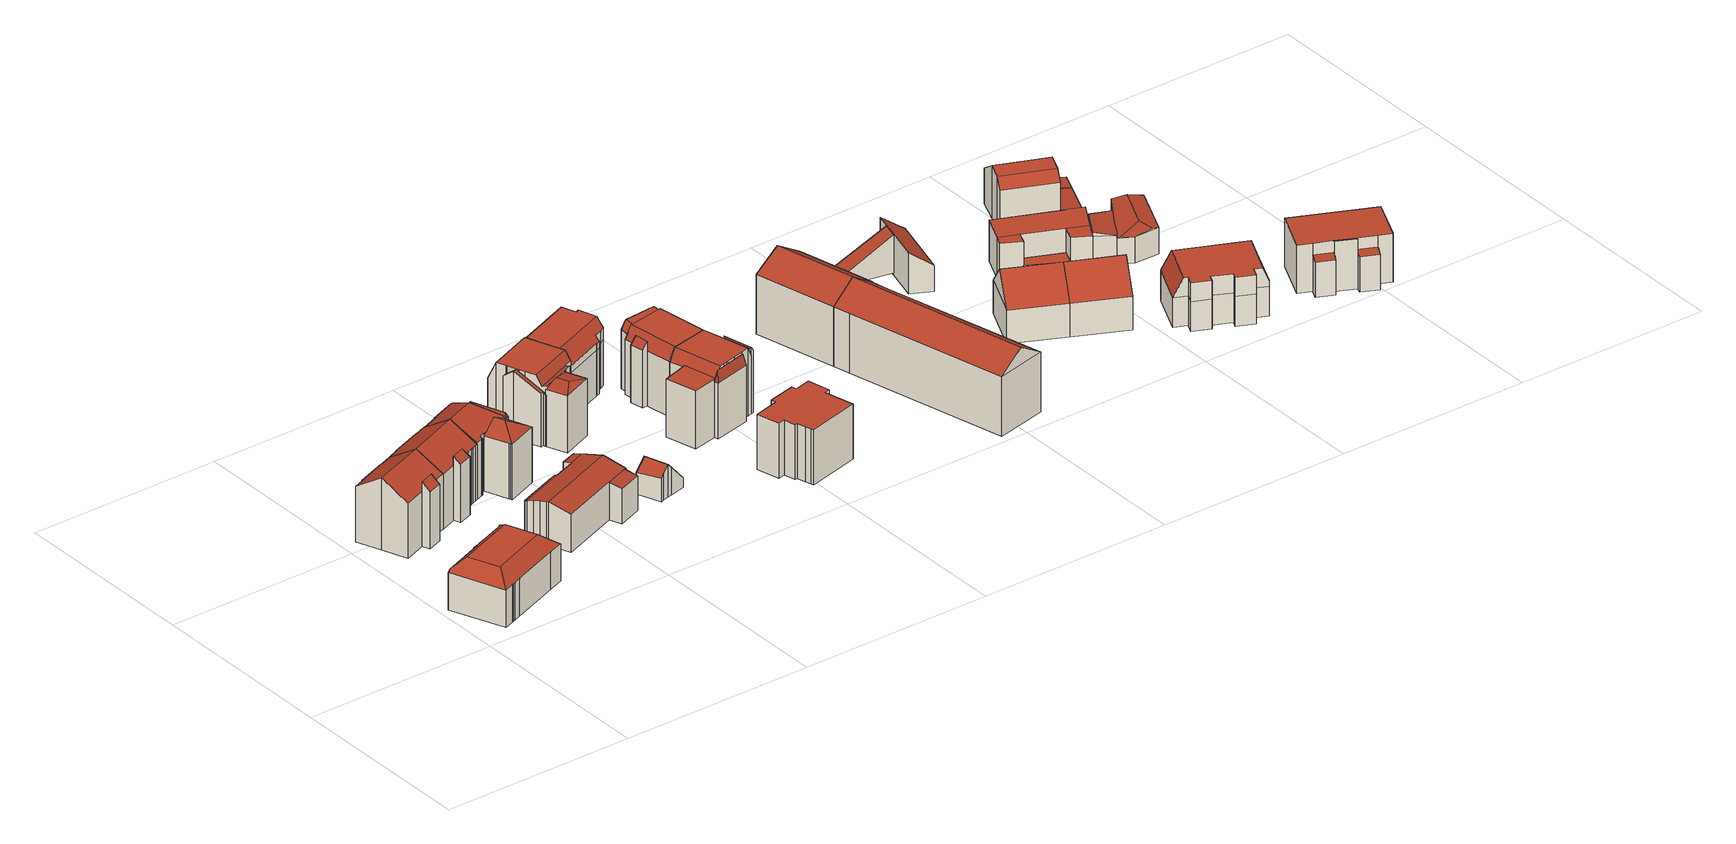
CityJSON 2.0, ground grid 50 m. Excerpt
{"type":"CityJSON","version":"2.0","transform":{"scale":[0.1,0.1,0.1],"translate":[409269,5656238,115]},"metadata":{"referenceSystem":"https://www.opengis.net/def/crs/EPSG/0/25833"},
"CityObjects":{
"building1":{"type":"Building","attributes":{"Dachtyp_tdc":"tdcFreeFormRoof","Gemeindeschluessel":14612000,"Dachneigung":0.102,"QualitaetDacherkennung":75,"Geometrietyp2DReferenz":"3000","measuredHeight":12.69,"function":"31001_9998","roofType":"5000"},"geometry":[{"type":"Solid","lod":"2","boundaries":[[[[0,1,2,3]],[[1,4,5,2]],[[4,6,7,5]],[[6,8,9,7]],[[8,10,11,9]],[[10,12,13,11]],[[12,14,15,13]],[[14,16,17,15]],[[16,18,19,17]],[[18,20,21,19]],[[20,22,23,21]],[[22,24,25,23]],[[24,26,27,25]],[[26,28,29,27]],[[28,0,3,29]],[[24,30,31,32,26]],[[33,34,4,1,0,28,32,31]],[[35,12,10,8,6,34,33]],[[14,12,35,30,24,22,20,18,16]],[[30,35,33,31]],[[6,4,34]],[[28,26,32]],[[3,2,5,7,9,11,13,15,17,19,21,23,25,27,29]]]],"semantics":{"surfaces":[{"type":"WallSurface"},{"type":"RoofSurface"},{"type":"GroundSurface"}],"values":[[0,0,0,0,0,0,0,0,0,0,0,0,0,0,0,1,1,1,1,1,0,0,2]]}}]},
"building2":{"type":"Building","attributes":{"Gemeindeschluessel":14612000,"Geometrietyp2DReferenz":"3000","function":"31001_9998","roofType":"9999"},"children":["building2-1","building2-2"]},
"building2-1":{"type":"BuildingPart","attributes":{"Dachtyp_tdc":"tdcPolyFlatRoof","Dachneigung":42.91,"QualitaetDacherkennung":30,"Geometrietyp2DReferenz":"3000","measuredHeight":16.73,"roofType":"2100"},"parents":["building2"],"geometry":[{"type":"MultiSurface","lod":"2","boundaries":[[[36,37,38,39,40]],[[41,42,43,44,45]],[[42,36,40,43]],[[42,41,46,37,36]],[[40,39,47,44,43]]],"semantics":{"surfaces":[{"type":"WallSurface"},{"type":"RoofSurface"},{"type":"GroundSurface"}],"values":[0,0,0,1,2]}}]},
"building2-2":{"type":"BuildingPart","attributes":{"Dachtyp_tdc":"tdcGableRoof","Dachneigung":31.97,"QualitaetDacherkennung":59,"Geometrietyp2DReferenz":"3000","measuredHeight":18.59,"roofType":"3100"},"parents":["building2"],"geometry":[{"type":"MultiSurface","lod":"2","boundaries":[[[48,49,50,51]],[[49,52,53,50]],[[52,54,55,53]],[[54,56,57,55]],[[56,58,59,57]],[[58,45,44,59]],[[38,60,61,39]],[[60,62,63,61]],[[62,64,65,63]],[[64,66,67,65]],[[66,48,51,67]],[[62,60,38,68,45,58,56]],[[56,54,52,49,48,66,64,62]],[[51,50,53,55,57,59,44,47,39,61,63,65,67]]],"semantics":{"surfaces":[{"type":"WallSurface"},{"type":"RoofSurface"},{"type":"GroundSurface"}],"values":[0,0,0,0,0,0,0,0,0,0,0,1,1,2]}}]},
"building3":{"type":"Building","attributes":{"Gemeindeschluessel":14612000,"Geometrietyp2DReferenz":"3000","function":"31001_9998","roofType":"9999"},"children":["building3-1","building3-2"]},
"building3-1":{"type":"BuildingPart","attributes":{"Dachtyp_tdc":"tdcPolyFlatRoof","Dachneigung":37.54,"QualitaetDacherkennung":28,"Geometrietyp2DReferenz":"3000","measuredHeight":16.46,"roofType":"2100"},"parents":["building3"],"geometry":[{"type":"MultiSurface","lod":"2","boundaries":[[[69,70,71,72,73]],[[70,74,75,71]],[[70,69,76,77,74]],[[75,78,79,72,71]],[[74,77,78,75]],[[77,76,80,79,78]]],"semantics":{"surfaces":[{"type":"WallSurface"},{"type":"RoofSurface"},{"type":"GroundSurface"}],"values":[0,0,1,2,0,0]}}]},
"building3-2":{"type":"BuildingPart","attributes":{"Dachtyp_tdc":"tdcGableRoof","Dachneigung":31.6,"QualitaetDacherkennung":60,"Geometrietyp2DReferenz":"3000","measuredHeight":18.64,"roofType":"3100"},"parents":["building3"],"geometry":[{"type":"MultiSurface","lod":"2","boundaries":[[[81,82,83,84]],[[82,85,86,83]],[[85,87,88,86]],[[87,89,90,88]],[[89,91,92,90]],[[91,93,94,92]],[[93,95,96,94]],[[95,97,98,96]],[[97,99,100,98]],[[99,73,72,100]],[[80,101,78,79]],[[101,102,103,78]],[[102,56,104,103]],[[56,105,106,104]],[[105,107,108,106]],[[107,81,84,108]],[[56,102,101,80,73,99,97,95,93,91,89]],[[89,87,85,82,81,107,105,56]],[[84,83,86,88,90,92,94,96,98,100,72,79,78,103,104,106,108]]],"semantics":{"surfaces":[{"type":"WallSurface"},{"type":"RoofSurface"},{"type":"GroundSurface"}],"values":[0,0,0,0,0,0,0,0,0,0,0,0,0,0,0,0,1,1,2]}}]},
"building4":{"type":"Building","attributes":{"Gemeindeschluessel":14612000,"Geometrietyp2DReferenz":"3000","function":"31001_9998","roofType":"9999"},"children":["building4-1","building4-2","building4-3","building4-4"]},
"building4-1":{"type":"BuildingPart","attributes":{"Dachtyp_tdc":"tdcGableRoof","Dachneigung":14.2,"QualitaetDacherkennung":81,"Geometrietyp2DReferenz":"3000","measuredHeight":11.29,"roofType":"3100"},"parents":["building4"],"geometry":[{"type":"MultiSurface","lod":"2","boundaries":[[[109,110,111,112,113]],[[114,115,116,117,118]],[[119,120,121,122]],[[120,123,124,121]],[[123,125,126,124]],[[125,127,126]],[[128,129,130]],[[128,131,132,129]],[[131,133,134,132]],[[133,135,136,134]],[[135,137,138,136]],[[137,109,113,138]],[[133,131,128,125,123,120]],[[120,119,139,115,114,110,109,137,135,133]],[[113,112,117,116,140,122,121,124,126,129,132,134,136,138]]],"semantics":{"surfaces":[{"type":"WallSurface"},{"type":"RoofSurface"},{"type":"GroundSurface"}],"values":[0,0,0,0,0,0,0,0,0,0,0,0,1,1,2]}}]},
"building4-2":{"type":"BuildingPart","attributes":{"Dachtyp_tdc":"tdcFreeFormRoof","Dachneigung":27.36,"QualitaetDacherkennung":21,"Geometrietyp2DReferenz":"3000","measuredHeight":9.91,"roofType":"5000"},"parents":["building4"],"geometry":[{"type":"MultiSurface","lod":"2","boundaries":[[[141,142,143,144]],[[142,145,146,143]],[[145,118,117,146]],[[111,147,148,112]],[[147,141,144,148]],[[118,145,149]],[[145,142,141,147,150,149]],[[147,111,150]],[[111,118,149,150]],[[144,143,146,117,112,148]]],"semantics":{"surfaces":[{"type":"WallSurface"},{"type":"RoofSurface"},{"type":"GroundSurface"}],"values":[0,0,0,0,0,1,1,1,1,2]}}]},
"building4-3":{"type":"BuildingPart","attributes":{"Dachtyp_tdc":"tdcPolyFlatRoof","Dachneigung":14.06,"QualitaetDacherkennung":50,"Geometrietyp2DReferenz":"3000","measuredHeight":10.28,"roofType":"2100"},"parents":["building4"],"geometry":[{"type":"MultiSurface","lod":"2","boundaries":[[[151,152,116,115]],[[151,153,154,152]],[[151,115,139,119,153]],[[154,140,122,140,116,152]]],"semantics":{"surfaces":[{"type":"WallSurface"},{"type":"RoofSurface"},{"type":"GroundSurface"}],"values":[0,0,1,2]}}]},
"building4-4":{"type":"BuildingPart","attributes":{"Dachtyp_tdc":"tdcPolyFlatRoof","Dachneigung":11.44,"QualitaetDacherkennung":58,"Geometrietyp2DReferenz":"3000","measuredHeight":9.67,"roofType":"2100"},"parents":["building4"],"geometry":[{"type":"MultiSurface","lod":"2","boundaries":[[[127,155,156,126]],[[155,157,158,156]],[[157,130,129,158]],[[130,157,155,127]],[[126,156,158,129]]],"semantics":{"surfaces":[{"type":"WallSurface"},{"type":"RoofSurface"},{"type":"GroundSurface"}],"values":[0,0,0,1,2]}}]},
"building5":{"type":"Building","attributes":{"Gemeindeschluessel":14612000,"Geometrietyp2DReferenz":"3000","function":"31001_9998","roofType":"9999"},"children":["building5-1","building5-2","building5-3"]},
"building5-1":{"type":"BuildingPart","attributes":{"Dachtyp_tdc":"tdcHipAndGableRoof","Dachneigung":32.37,"QualitaetDacherkennung":57,"Geometrietyp2DReferenz":"3000","measuredHeight":18.62,"roofType":"5000"},"parents":["building5"],"geometry":[{"type":"MultiSurface","lod":"2","boundaries":[[[159,160,161,162]],[[160,163,164,161]],[[163,165,92,164]],[[165,166,167,92]],[[166,168,88,167]],[[168,169,170,88]],[[169,171,172,170]],[[171,173,174,172]],[[173,175,176,174]],[[175,177,178,176]],[[177,179,180,178]],[[181,182,183]],[[181,159,162,182]],[[184,179,177,175,185]],[[175,173,171,169,168,166,185]],[[166,165,163,160,159,181,186,187,188,184,185]],[[162,161,164,92,167,88,170,172,174,176,178,180,189,190,182]]],"semantics":{"surfaces":[{"type":"WallSurface"},{"type":"RoofSurface"},{"type":"GroundSurface"}],"values":[0,0,0,0,0,0,0,0,0,0,0,0,0,1,1,1,2]}}]},
"building5-2":{"type":"BuildingPart","attributes":{"Dachtyp_tdc":"tdcFreeFormRoof","Dachneigung":69.84,"QualitaetDacherkennung":28,"Geometrietyp2DReferenz":"3000","measuredHeight":15.76,"roofType":"5000"},"parents":["building5"],"geometry":[{"type":"MultiSurface","lod":"2","boundaries":[[[179,191,192,180]],[[191,193,194,192]],[[193,195,196,197,194]],[[198,195,193]],[[199,198,193,191]],[[199,191,179]],[[198,199,179,200,195]],[[180,192,194,197,189]]],"semantics":{"surfaces":[{"type":"WallSurface"},{"type":"RoofSurface"},{"type":"GroundSurface"}],"values":[0,0,0,1,1,0,1,2]}}]},
"building5-3":{"type":"BuildingPart","attributes":{"Dachtyp_tdc":"tdcHipAndGableRoof","Dachneigung":29.41,"QualitaetDacherkennung":57,"Geometrietyp2DReferenz":"3000","measuredHeight":16.88,"roofType":"5000"},"parents":["building5"],"geometry":[{"type":"MultiSurface","lod":"2","boundaries":[[[196,201,202,197]],[[201,203,204,202]],[[203,205,206,204]],[[205,207,208,206]],[[207,183,182,208]],[[203,201,209]],[[201,196,210,188,211,209]],[[211,186,183,207,205,203,209]],[[182,190,189,197,202,204,206,208]]],"semantics":{"surfaces":[{"type":"WallSurface"},{"type":"RoofSurface"},{"type":"GroundSurface"}],"values":[0,0,0,0,0,1,1,1,2]}}]},
"building6":{"type":"Building","attributes":{"Dachtyp_tdc":"tdcGableRoof","Gemeindeschluessel":14612000,"Dachneigung":48.42,"QualitaetDacherkennung":3,"Geometrietyp2DReferenz":"3000","measuredHeight":8.46,"function":"31001_9998","roofType":"3100"},"geometry":[{"type":"Solid","lod":"2","boundaries":[[[[212,213,214,215]],[[213,216,217,214]],[[216,218,219,217]],[[218,220,221,219]],[[220,222,223,221]],[[222,224,225,223]],[[224,226,227,225]],[[226,228,229,227]],[[228,212,215,229]],[[224,222,220,218,216,213]],[[213,212,228,226,224]],[[215,214,217,219,221,223,225,227,229]]]],"semantics":{"surfaces":[{"type":"WallSurface"},{"type":"RoofSurface"},{"type":"GroundSurface"}],"values":[[0,0,0,0,0,0,0,0,0,1,1,2]]}}]},
"building7":{"type":"Building","attributes":{"Gemeindeschluessel":14612000,"Geometrietyp2DReferenz":"3000","function":"31001_9998","roofType":"9999"},"children":["building7-1","building7-2","building7-3","building7-4"]},
"building7-1":{"type":"BuildingPart","attributes":{"Dachtyp_tdc":"tdcGableRoof","Dachneigung":27.53,"QualitaetDacherkennung":15,"Geometrietyp2DReferenz":"3000","measuredHeight":17.41,"roofType":"3100"},"parents":["building7"],"geometry":[{"type":"MultiSurface","lod":"2","boundaries":[[[230,231,232,233]],[[231,234,235,232]],[[234,236,237,235]],[[236,238,239,237]],[[238,240,241,239]],[[240,242,243,241]],[[238,236,234,231,230,244,245,246]],[[246,242,240,238]],[[247,248,249,233,232,235,237,239,241,243]]],"semantics":{"surfaces":[{"type":"WallSurface"},{"type":"RoofSurface"},{"type":"GroundSurface"}],"values":[0,0,0,0,0,0,1,1,2]}}]},
"building7-2":{"type":"BuildingPart","attributes":{"Dachtyp_tdc":"tdcCutGableRoof","Dachneigung":0.789,"QualitaetDacherkennung":59,"Geometrietyp2DReferenz":"3000","measuredHeight":17.62,"roofType":"9999"},"parents":["building7"],"geometry":[{"type":"MultiSurface","lod":"2","boundaries":[[[250,251,252,253]],[[251,254,255,252]],[[254,256,257,255]],[[256,258,259,257]],[[258,260,261,259]],[[260,262,263,261]],[[262,264,265,263]],[[264,266,267,265]],[[268,269,270,243,242]],[[269,250,253,270]],[[253,252,255,257,259,261,263,265,267,249,248,247,243,270]],[[260,258,256,254,251,250,269]],[[271,272,266,264,262]],[[269,268,271,262,260]]],"semantics":{"surfaces":[{"type":"WallSurface"},{"type":"GroundSurface"},{"type":"RoofSurface"}],"values":[0,0,0,0,0,0,0,0,0,0,1,2,2,2]}}]},
"building7-3":{"type":"BuildingPart","attributes":{"Dachtyp_tdc":"tdcPolyFlatRoof","Dachneigung":16.35,"QualitaetDacherkennung":26,"Geometrietyp2DReferenz":"3000","measuredHeight":15.45,"roofType":"2100"},"parents":["building7"],"geometry":[{"type":"MultiSurface","lod":"2","boundaries":[[[273,274,267,266]],[[273,275,276,277,274]],[[278,279,280,281,275,273,266]],[[267,274,277,233,249]]],"semantics":{"surfaces":[{"type":"WallSurface"},{"type":"RoofSurface"},{"type":"GroundSurface"}],"values":[0,0,1,2]}}]},
"building7-4":{"type":"BuildingPart","attributes":{"Dachtyp_tdc":"tdcHipAndGableRoof","Dachneigung":10.46,"QualitaetDacherkennung":40,"Geometrietyp2DReferenz":"3000","measuredHeight":15.51,"roofType":"5000"},"parents":["building7"],"geometry":[{"type":"MultiSurface","lod":"2","boundaries":[[[282,283,284,285]],[[283,286,287,284]],[[286,288,231,232,287]],[[276,282,285,277]],[[286,283,289]],[[282,276,281,290,289,283]],[[286,289,290,280,291,288]],[[285,284,287,232,233,277]]],"semantics":{"surfaces":[{"type":"WallSurface"},{"type":"RoofSurface"},{"type":"GroundSurface"}],"values":[0,0,0,0,1,1,1,2]}}]},
"building8":{"type":"Building","attributes":{"Dachtyp_tdc":"tdcFreeFormRoof","Gemeindeschluessel":14612000,"Dachneigung":0.405,"QualitaetDacherkennung":59,"Geometrietyp2DReferenz":"3000","measuredHeight":17.41,"function":"31001_9998","roofType":"5000"},"geometry":[{"type":"Solid","lod":"2","boundaries":[[[[292,293,294,295]],[[293,296,297,294]],[[296,298,299,297]],[[298,300,301,299]],[[300,302,303,301]],[[302,304,305,303]],[[304,306,307,305]],[[306,308,309,307]],[[308,310,311,309]],[[310,312,313,311]],[[312,314,315,313]],[[314,316,317,315]],[[316,318,319,317]],[[318,320,321,319]],[[320,322,323,321]],[[322,324,325,323]],[[324,292,295,325]],[[326,327,328,329,330,331,332,333,334,335]],[[336,308,337,338,339]],[[328,340,341,336,339,329]],[[310,336,341,312]],[[312,341,340,314]],[[314,340,328,316]],[[300,329,339,302]],[[302,339,338,304]],[[304,338,337,306]],[[306,337,308]],[[308,336,310]],[[320,326,335,322]],[[322,335,334,324]],[[324,334,333,292]],[[292,333,332,293]],[[293,332,331,296]],[[296,331,330,298]],[[298,330,329,300]],[[316,328,327,318]],[[318,327,326,320]],[[295,294,297,299,301,303,305,307,309,311,313,315,317,319,321,323,325]]]],"semantics":{"surfaces":[{"type":"WallSurface"},{"type":"RoofSurface"},{"type":"GroundSurface"}],"values":[[0,0,0,0,0,0,0,0,0,0,0,0,0,0,0,0,0,1,1,1,0,0,0,0,0,0,0,0,0,0,0,0,0,0,0,0,0,2]]}}]},
"building9":{"type":"Building","attributes":{"Dachtyp_tdc":"tdcGableRoof","Gemeindeschluessel":14612000,"Dachneigung":0,"QualitaetDacherkennung":0,"Geometrietyp2DReferenz":"3000","BezugspunktDach":"2000","measuredHeight":14.25,"function":"31001_9998"},"geometry":[{"type":"MultiSurface","lod":"2","boundaries":[[[342,343,344,345,346,347,348,349,350,351,352,353,354,355,356,357]],[[357,356,358,359]],[[356,355,360,358]],[[355,354,361,360]],[[354,353,362,361]],[[353,352,363,362]],[[352,351,364,363]],[[351,350,365,364]],[[350,349,366,365]],[[349,348,367,366]],[[348,347,368,367]],[[347,346,369,368]],[[346,345,370,369]],[[345,344,371,370]],[[344,343,372,371]],[[343,342,373,372]],[[342,357,359,373]],[[359,358,360,361,362,363,364,365,366,367,368,369,370,371,372,373]]],"semantics":{"surfaces":[{"type":"RoofSurface"},{"type":"WallSurface"},{"type":"GroundSurface"}],"values":[0,1,1,1,1,1,1,1,1,1,1,1,1,1,1,1,1,2]}}]},
"building10":{"type":"Building","attributes":{"Gemeindeschluessel":14612000,"Geometrietyp2DReferenz":"3000","function":"31001_9998","roofType":"9999"},"children":["building10-1","building10-2","building10-3","building10-4"]},
"building10-1":{"type":"BuildingPart","attributes":{"Dachtyp_tdc":"tdcFreeFormRoof","Dachneigung":79.38,"QualitaetDacherkennung":19,"Geometrietyp2DReferenz":"3000","measuredHeight":17.34,"roofType":"5000"},"parents":["building10"],"geometry":[{"type":"MultiSurface","lod":"2","boundaries":[[[374,375,376,377]],[[375,378,379,376]],[[378,380,381,379]],[[382,374,377,383]],[[384,380,378,375]],[[385,384,375,374]],[[385,374,382]],[[384,385,382,386,387,380]],[[377,376,379,381,388,389,383]]],"semantics":{"surfaces":[{"type":"WallSurface"},{"type":"RoofSurface"},{"type":"GroundSurface"}],"values":[0,0,0,0,1,1,1,1,2]}}]},
"building10-2":{"type":"BuildingPart","attributes":{"Dachtyp_tdc":"tdcPolyFlatRoof","Dachneigung":0,"QualitaetDacherkennung":48,"Geometrietyp2DReferenz":"3000","measuredHeight":15,"roofType":"1000"},"parents":["building10"],"geometry":[{"type":"MultiSurface","lod":"2","boundaries":[[[390,391,379,381,380]],[[391,392,393,379]],[[392,394,395,393]],[[394,396,397,395]],[[396,398,399,397]],[[398,400,401,399]],[[400,402,403,404,401]],[[402,400,398,396,394,392,391,390,405]],[[388,381,379,393,395,397,399,401,404]]],"semantics":{"surfaces":[{"type":"WallSurface"},{"type":"RoofSurface"},{"type":"GroundSurface"}],"values":[0,0,0,0,0,0,0,1,2]}}]},
"building10-3":{"type":"BuildingPart","attributes":{"Dachtyp_tdc":"tdcCutGableRoof","Dachneigung":0.777,"QualitaetDacherkennung":74,"Geometrietyp2DReferenz":"3000","measuredHeight":17.48,"roofType":"9999"},"parents":["building10"],"geometry":[{"type":"MultiSurface","lod":"2","boundaries":[[[403,406,407,404]],[[406,408,409,407]],[[408,410,411,409]],[[410,412,413,411]],[[412,414,415,413]],[[414,416,417,415]],[[418,419,420,421]],[[419,422,383,420]],[[422,382,383]],[[419,418,416,414,412]],[[410,408,406,403,423,424]],[[412,410,424,422,419]],[[389,388,404,407,409,411,413,415,417,421,420,383]]],"semantics":{"surfaces":[{"type":"WallSurface"},{"type":"RoofSurface"},{"type":"GroundSurface"}],"values":[0,0,0,0,0,0,0,0,0,1,1,1,2]}}]},
"building10-4":{"type":"BuildingPart","attributes":{"Dachtyp_tdc":"tdcPolyFlatRoof","Dachneigung":57.95,"QualitaetDacherkennung":32,"Geometrietyp2DReferenz":"3000","measuredHeight":17.16,"roofType":"2100"},"parents":["building10"],"geometry":[{"type":"MultiSurface","lod":"2","boundaries":[[[425,426,427,428]],[[426,429,430,427]],[[429,431,432,430]],[[431,433,418,421,432]],[[434,425,428,417,416]],[[434,433,431,429,426,425]],[[428,427,430,432,421,417]]],"semantics":{"surfaces":[{"type":"WallSurface"},{"type":"RoofSurface"},{"type":"GroundSurface"}],"values":[0,0,0,0,0,1,2]}}]},
"building11":{"type":"Building","attributes":{"Gemeindeschluessel":14612000,"Geometrietyp2DReferenz":"3000","function":"31001_9998","roofType":"9999"},"children":["building11-1","building11-2","building11-3"]},
"building11-1":{"type":"BuildingPart","attributes":{"Dachtyp_tdc":"tdcPolyFlatRoof","Dachneigung":50.26,"QualitaetDacherkennung":48,"Geometrietyp2DReferenz":"3000","measuredHeight":16.64,"roofType":"2100"},"parents":["building11"],"geometry":[{"type":"MultiSurface","lod":"2","boundaries":[[[435,436,437]],[[435,438,439,436]],[[438,440,441,439]],[[440,442,443,444,441]],[[442,440,438,435]],[[436,439,441,444]]],"semantics":{"surfaces":[{"type":"WallSurface"},{"type":"RoofSurface"},{"type":"GroundSurface"}],"values":[0,0,0,0,1,2]}}]},
"building11-2":{"type":"BuildingPart","attributes":{"Dachtyp_tdc":"tdcCutGableRoof","Dachneigung":0.598,"QualitaetDacherkennung":79,"Geometrietyp2DReferenz":"3000","measuredHeight":17.45,"roofType":"9999"},"parents":["building11"],"geometry":[{"type":"MultiSurface","lod":"2","boundaries":[[[445,406,446,447]],[[406,448,436,446]],[[448,437,436]],[[443,449,450,444]],[[449,451,452,453,450]],[[454,455,456,457]],[[455,458,459,456]],[[458,460,461,459]],[[460,462,463,461]],[[462,464,465,463]],[[464,445,447,465]],[[466,451,449,443,437,448,406,445,464]],[[462,460,458,455,454,467,468,469]],[[464,462,469,470,471,466]],[[447,446,436,444,450,453,472,473,457,456,459,461,463,465]]],"semantics":{"surfaces":[{"type":"WallSurface"},{"type":"RoofSurface"},{"type":"GroundSurface"}],"values":[0,0,0,0,0,0,0,0,0,0,0,1,1,1,2]}}]},
"building11-3":{"type":"BuildingPart","attributes":{"Dachtyp_tdc":"tdcCutGableRoof","Dachneigung":0.71,"QualitaetDacherkennung":63,"Geometrietyp2DReferenz":"3000","measuredHeight":17.47,"roofType":"9999"},"parents":["building11"],"geometry":[{"type":"MultiSurface","lod":"2","boundaries":[[[452,474,475,453]],[[474,476,477,475]],[[476,478,454,457,477]],[[474,452,479,471,480]],[[476,474,480,481]],[[478,476,481,470,482,468]],[[481,480,471,470]],[[453,475,477,457,473,472]]],"semantics":{"surfaces":[{"type":"WallSurface"},{"type":"RoofSurface"},{"type":"GroundSurface"}],"values":[0,0,0,1,0,1,1,2]}}]},
"building12":{"type":"Building","attributes":{"Dachtyp_tdc":"tdcGableRoof","Gemeindeschluessel":14612000,"Dachneigung":33.13,"QualitaetDacherkennung":60,"Geometrietyp2DReferenz":"3000","measuredHeight":19.92,"function":"31001_9998","roofType":"3100"},"geometry":[{"type":"Solid","lod":"2","boundaries":[[[[483,484,485,486]],[[484,487,488,485]],[[487,489,490,488]],[[489,491,492,490]],[[491,493,494,492]],[[493,483,486,494]],[[484,483,493,495,496]],[[491,489,487,496,495]],[[484,496,487]],[[491,495,493]],[[486,485,488,490,492,494]]]],"semantics":{"surfaces":[{"type":"WallSurface"},{"type":"RoofSurface"},{"type":"GroundSurface"}],"values":[[0,0,0,0,0,0,1,1,0,0,2]]}}]},
"building13":{"type":"Building","attributes":{"Dachtyp_tdc":"tdcGableRoof","Gemeindeschluessel":14612000,"Dachneigung":33.94,"QualitaetDacherkennung":59,"Geometrietyp2DReferenz":"3000","measuredHeight":19.95,"function":"31001_9998","roofType":"3100"},"geometry":[{"type":"Solid","lod":"2","boundaries":[[[[484,497,498,485]],[[497,499,500,498]],[[499,501,488,500]],[[501,484,485,488]],[[499,497,502]],[[484,501,496]],[[497,484,496,502]],[[501,499,502,496]],[[485,498,500,488]]]],"semantics":{"surfaces":[{"type":"WallSurface"},{"type":"RoofSurface"},{"type":"GroundSurface"}],"values":[[0,0,0,0,0,0,1,1,2]]}}]},
"building14":{"type":"Building","attributes":{"Dachtyp_tdc":"tdcPolyFlatRoof","Gemeindeschluessel":14612000,"Dachneigung":30.17,"QualitaetDacherkennung":67,"Geometrietyp2DReferenz":"3000","measuredHeight":9.96,"function":"31001_9998","roofType":"2100"},"geometry":[{"type":"Solid","lod":"2","boundaries":[[[[503,504,505,506]],[[504,507,508,505]],[[507,509,510,508]],[[509,503,506,510]],[[509,507,504,503]],[[506,505,508,510]]]],"semantics":{"surfaces":[{"type":"WallSurface"},{"type":"RoofSurface"},{"type":"GroundSurface"}],"values":[[0,0,0,0,1,2]]}}]},
"building15":{"type":"Building","attributes":{"Dachtyp_tdc":"tdcGableRoof","Gemeindeschluessel":14612000,"Dachneigung":44.6,"QualitaetDacherkennung":60,"Geometrietyp2DReferenz":"3000","measuredHeight":15.42,"function":"31001_9998","roofType":"3100"},"geometry":[{"type":"Solid","lod":"2","boundaries":[[[[511,512,513,514]],[[512,515,516,513]],[[515,517,518,516]],[[517,511,514,518]],[[515,512,519]],[[511,517,520]],[[512,511,520,519]],[[517,515,519,520]],[[514,513,516,518]]]],"semantics":{"surfaces":[{"type":"WallSurface"},{"type":"RoofSurface"},{"type":"GroundSurface"}],"values":[[0,0,0,0,0,0,1,1,2]]}}]},
"building16":{"type":"Building","attributes":{"Dachtyp_tdc":"tdcPolyFlatRoof","Gemeindeschluessel":14612000,"Dachneigung":32.87,"QualitaetDacherkennung":80,"Geometrietyp2DReferenz":"3000","measuredHeight":10.47,"function":"31001_9998","roofType":"2100"},"geometry":[{"type":"Solid","lod":"2","boundaries":[[[[521,522,523,524]],[[522,525,526,523]],[[525,527,528,526]],[[527,529,530,528]],[[529,531,532,530]],[[531,533,534,532]],[[533,535,536,534]],[[535,521,524,536]],[[535,533,531,529,527,525,522,521]],[[524,523,526,528,530,532,534,536]]]],"semantics":{"surfaces":[{"type":"WallSurface"},{"type":"RoofSurface"},{"type":"GroundSurface"}],"values":[[0,0,0,0,0,0,0,0,1,2]]}}]},
"building17":{"type":"Building","attributes":{"Dachtyp_tdc":"tdcGableRoof","Gemeindeschluessel":14612000,"Dachneigung":44.95,"QualitaetDacherkennung":63,"Geometrietyp2DReferenz":"3000","measuredHeight":15.42,"function":"31001_9998","roofType":"3100"},"geometry":[{"type":"Solid","lod":"2","boundaries":[[[[512,537,538,513]],[[537,539,540,538]],[[539,541,516,540]],[[541,512,513,516]],[[539,537,542]],[[512,541,519]],[[537,512,519,542]],[[541,539,542,519]],[[513,538,540,516]]]],"semantics":{"surfaces":[{"type":"WallSurface"},{"type":"RoofSurface"},{"type":"GroundSurface"}],"values":[[0,0,0,0,0,0,1,1,2]]}}]},
"building18":{"type":"Building","attributes":{"Dachtyp_tdc":"tdcPolyFlatRoof","Gemeindeschluessel":14612000,"Dachneigung":0,"QualitaetDacherkennung":47,"Geometrietyp2DReferenz":"3000","measuredHeight":3.4,"function":"31001_9998","roofType":"1000"},"geometry":[{"type":"Solid","lod":"2","boundaries":[[[[543,544,545,546]],[[544,547,548,545]],[[547,549,550,548]],[[549,543,546,550]],[[549,547,544,543]],[[546,545,548,550]]]],"semantics":{"surfaces":[{"type":"WallSurface"},{"type":"RoofSurface"},{"type":"GroundSurface"}],"values":[[0,0,0,0,1,2]]}}]},
"building19":{"type":"Building","attributes":{"Gemeindeschluessel":14612000,"Geometrietyp2DReferenz":"3000","function":"31001_9998","roofType":"9999"},"children":["building19-1","building19-2","building19-3","building19-4"]},
"building19-1":{"type":"BuildingPart","attributes":{"Dachtyp_tdc":"tdcPolyFlatRoof","Dachneigung":0,"QualitaetDacherkennung":65,"Geometrietyp2DReferenz":"3000","measuredHeight":10.56,"roofType":"1000"},"parents":["building19"],"geometry":[{"type":"MultiSurface","lod":"2","boundaries":[[[551,552,553,554]],[[552,555,556,553]],[[555,557,558,556]],[[557,555,552,551]],[[554,553,556,558]]],"semantics":{"surfaces":[{"type":"WallSurface"},{"type":"RoofSurface"},{"type":"GroundSurface"}],"values":[0,0,0,1,2]}}]},
"building19-2":{"type":"BuildingPart","attributes":{"Dachtyp_tdc":"tdcPolyFlatRoof","Dachneigung":0,"QualitaetDacherkennung":62,"Geometrietyp2DReferenz":"3000","measuredHeight":10.55,"roofType":"1000"},"parents":["building19"],"geometry":[{"type":"MultiSurface","lod":"2","boundaries":[[[559,560,561,562]],[[560,563,564,561]],[[563,565,566,564]],[[565,563,560,559]],[[562,561,564,566]]],"semantics":{"surfaces":[{"type":"WallSurface"},{"type":"RoofSurface"},{"type":"GroundSurface"}],"values":[0,0,0,1,2]}}]},
"building19-3":{"type":"BuildingPart","attributes":{"Dachtyp_tdc":"tdcPolyFlatRoof","Dachneigung":0,"QualitaetDacherkennung":81,"Geometrietyp2DReferenz":"3000","measuredHeight":10.57,"roofType":"1000"},"parents":["building19"],"geometry":[{"type":"MultiSurface","lod":"2","boundaries":[[[567,568,569,570,571]],[[572,573,574,575,576]],[[573,559,562,574]],[[551,554,566,565]],[[567,571,558,557]],[[557,551,565,559,573,572,568,567]],[[571,570,577,575,574,562,566,554,558]]],"semantics":{"surfaces":[{"type":"WallSurface"},{"type":"RoofSurface"},{"type":"GroundSurface"}],"values":[0,0,0,0,0,1,2]}}]},
"building19-4":{"type":"BuildingPart","attributes":{"Dachtyp_tdc":"tdcGableRoof","Dachneigung":10.97,"QualitaetDacherkennung":22,"Geometrietyp2DReferenz":"3000","measuredHeight":4.25,"roofType":"3100"},"parents":["building19"],"geometry":[{"type":"MultiSurface","lod":"2","boundaries":[[[569,578,579,570]],[[578,580,581,579]],[[580,582,583,581]],[[582,584,585,583]],[[584,576,575,585]],[[580,578,569,586]],[[586,576,584,582,580]],[[575,577,570,579,581,583,585]]],"semantics":{"surfaces":[{"type":"WallSurface"},{"type":"RoofSurface"},{"type":"GroundSurface"}],"values":[0,0,0,0,0,1,1,2]}}]},
"building20":{"type":"Building","attributes":{"Dachtyp_tdc":"tdcFreeFormRoof","Gemeindeschluessel":14612000,"Dachneigung":0.022,"QualitaetDacherkennung":53,"Geometrietyp2DReferenz":"3000","measuredHeight":12.57,"function":"31001_9998","roofType":"5000"},"geometry":[{"type":"Solid","lod":"2","boundaries":[[[[587,588,589,590]],[[588,591,592,589]],[[591,593,594,592]],[[593,595,596,594]],[[595,597,598,596]],[[597,599,600,598]],[[599,601,602,600]],[[601,603,604,602]],[[603,605,606,604]],[[605,607,608,606]],[[607,609,610,608]],[[609,587,590,610]],[[611,612,613,614]],[[615,616,605,617]],[[618,619,620,621,622,613,612,615,617,623,624,625]],[[597,618,625,599]],[[599,625,624,601]],[[601,624,623,603]],[[603,623,617,605]],[[587,614,613,622,588]],[[588,622,621,591]],[[591,621,620,593]],[[593,620,619,595]],[[595,619,618,597]],[[607,616,615,612,611,609]],[[605,616,607]],[[609,611,614,587]],[[590,589,592,594,596,598,600,602,604,606,608,610]]]],"semantics":{"surfaces":[{"type":"WallSurface"},{"type":"RoofSurface"},{"type":"GroundSurface"}],"values":[[0,0,0,0,0,0,0,0,0,0,0,0,1,1,1,0,0,0,0,0,0,0,0,0,0,0,0,2]]}}]},
"building21":{"type":"Building","attributes":{"Gemeindeschluessel":14612000,"Geometrietyp2DReferenz":"3000","function":"31001_9998","roofType":"9999"},"children":["building21-1","building21-2"]},
"building21-1":{"type":"BuildingPart","attributes":{"Dachtyp_tdc":"tdcFreeFormRoof","Dachneigung":48.2,"QualitaetDacherkennung":15,"Geometrietyp2DReferenz":"3000","measuredHeight":3.96,"roofType":"5000"},"parents":["building21"],"geometry":[{"type":"MultiSurface","lod":"2","boundaries":[[[626,627,628,629]],[[627,630,631,628]],[[630,632,633,631]],[[634,632,630]],[[635,634,630,627]],[[635,627,626]],[[634,635,626,632]],[[629,628,631,633]]],"semantics":{"surfaces":[{"type":"WallSurface"},{"type":"RoofSurface"},{"type":"GroundSurface"}],"values":[0,0,0,0,1,0,1,2]}}]},
"building21-2":{"type":"BuildingPart","attributes":{"Dachtyp_tdc":"tdcHipAndGableRoof","Dachneigung":11.18,"QualitaetDacherkennung":26,"Geometrietyp2DReferenz":"3000","measuredHeight":7.74,"roofType":"5000"},"parents":["building21"],"geometry":[{"type":"MultiSurface","lod":"2","boundaries":[[[636,637,626,629,638]],[[639,640,641,642]],[[640,636,638,641]],[[639,637,643]],[[636,640,644]],[[637,636,644,643]],[[640,639,643,644]],[[638,629,633,642,641]]],"semantics":{"surfaces":[{"type":"WallSurface"},{"type":"RoofSurface"},{"type":"GroundSurface"}],"values":[0,0,0,1,0,1,1,2]}}]},
"building22":{"type":"Building","attributes":{"Dachtyp_tdc":"tdcCutGableRoof","Gemeindeschluessel":14612000,"Dachneigung":34.84,"QualitaetDacherkennung":55,"Geometrietyp2DReferenz":"3000","measuredHeight":13.71,"function":"31001_9998","roofType":"9999"},"geometry":[{"type":"Solid","lod":"2","boundaries":[[[[645,646,647,648]],[[646,649,650,647]],[[649,651,652,650]],[[651,653,654,652]],[[653,655,656,654]],[[655,657,658,656]],[[657,659,660,658]],[[659,661,662,660]],[[661,663,664,662]],[[663,665,666,664]],[[665,667,668,666]],[[667,669,670,668]],[[669,645,648,670]],[[659,657,655,653,651,649,646,645,669]],[[667,665,663,661]],[[669,667,661,659]],[[648,647,650,652,654,656,658,660,662,664,666,668,670]]]],"semantics":{"surfaces":[{"type":"WallSurface"},{"type":"RoofSurface"},{"type":"GroundSurface"}],"values":[[0,0,0,0,0,0,0,0,0,0,0,0,0,1,1,1,2]]}}]},
"building23":{"type":"Building","attributes":{"Dachtyp_tdc":"tdcPolyFlatRoof","Gemeindeschluessel":14612000,"Dachneigung":0,"QualitaetDacherkennung":62,"Geometrietyp2DReferenz":"3000","measuredHeight":3.17,"function":"31001_9998","roofType":"1000"},"geometry":[{"type":"Solid","lod":"2","boundaries":[[[[671,672,673,674]],[[672,675,676,673]],[[675,677,678,676]],[[677,679,628,678]],[[679,671,674,628]],[[679,677,675,672,671]],[[674,673,676,678,628]]]],"semantics":{"surfaces":[{"type":"WallSurface"},{"type":"RoofSurface"},{"type":"GroundSurface"}],"values":[[0,0,0,0,0,1,2]]}}]},
"building24":{"type":"Building","attributes":{"Dachtyp_tdc":"tdcFreeFormRoof","Gemeindeschluessel":14612000,"Dachneigung":10.27,"QualitaetDacherkennung":41,"Geometrietyp2DReferenz":"3000","measuredHeight":7.67,"function":"31001_9998","roofType":"5000"},"geometry":[{"type":"Solid","lod":"2","boundaries":[[[[680,681,682,683]],[[681,684,685,682]],[[684,686,687,685]],[[686,688,689,687]],[[688,680,683,689]],[[684,690,691,692]],[[681,680,693,691,690]],[[691,693,688,686,692]],[[684,681,690]],[[686,684,692]],[[680,688,693]],[[683,682,685,687,689]]]],"semantics":{"surfaces":[{"type":"WallSurface"},{"type":"RoofSurface"},{"type":"GroundSurface"}],"values":[[0,0,0,0,0,1,1,1,0,0,0,2]]}}]},
"building25":{"type":"Building","attributes":{"Dachtyp_tdc":"tdcPolyFlatRoof","Gemeindeschluessel":14612000,"Dachneigung":3.98,"QualitaetDacherkennung":73,"Geometrietyp2DReferenz":"3000","measuredHeight":4.2,"function":"31001_9998","roofType":"2100"},"geometry":[{"type":"Solid","lod":"2","boundaries":[[[[694,695,696,697]],[[695,698,676,696]],[[698,699,673,676]],[[699,694,697,673]],[[699,698,695,694]],[[697,696,676,673]]]],"semantics":{"surfaces":[{"type":"WallSurface"},{"type":"RoofSurface"},{"type":"GroundSurface"}],"values":[[0,0,0,0,1,2]]}}]},
"building26":{"type":"Building","attributes":{"Dachtyp_tdc":"tdcPolyFlatRoof","Gemeindeschluessel":14612000,"Dachneigung":5.58,"QualitaetDacherkennung":65,"Geometrietyp2DReferenz":"3000","measuredHeight":4.31,"function":"31001_9998","roofType":"2100"},"geometry":[{"type":"Solid","lod":"2","boundaries":[[[[695,700,697,696]],[[700,701,702,697]],[[701,703,704,702]],[[703,695,696,704]],[[703,701,700,695]],[[696,697,702,704]]]],"semantics":{"surfaces":[{"type":"WallSurface"},{"type":"RoofSurface"},{"type":"GroundSurface"}],"values":[[0,0,0,0,1,2]]}}]},
"building27":{"type":"Building","attributes":{"Gemeindeschluessel":14612000,"Geometrietyp2DReferenz":"3000","function":"31001_9998","roofType":"9999"},"children":["building27-1","building27-2","building27-3","building27-4"]},
"building27-1":{"type":"BuildingPart","attributes":{"Dachtyp_tdc":"tdcPolyFlatRoof","Dachneigung":8.12,"QualitaetDacherkennung":38,"Geometrietyp2DReferenz":"3000","measuredHeight":9.48,"roofType":"2100"},"parents":["building27"],"geometry":[{"type":"MultiSurface","lod":"2","boundaries":[[[705,706,707,708]],[[709,710,711,712]],[[710,705,708,711]],[[710,709,713,706,705]],[[708,707,714,712,711]]],"semantics":{"surfaces":[{"type":"WallSurface"},{"type":"RoofSurface"},{"type":"GroundSurface"}],"values":[0,0,0,1,2]}}]},
"building27-2":{"type":"BuildingPart","attributes":{"Dachtyp_tdc":"tdcPolyFlatRoof","Dachneigung":24.12,"QualitaetDacherkennung":37,"Geometrietyp2DReferenz":"3000","measuredHeight":12.85,"roofType":"2100"},"parents":["building27"],"geometry":[{"type":"MultiSurface","lod":"2","boundaries":[[[715,716,709,712,717,718]],[[715,719,720,716]],[[712,714,721,717]]],"semantics":{"surfaces":[{"type":"WallSurface"},{"type":"RoofSurface"},{"type":"GroundSurface"}],"values":[0,1,2]}}]},
"building27-3":{"type":"BuildingPart","attributes":{"Dachtyp_tdc":"tdcPolyFlatRoof","Dachneigung":0,"QualitaetDacherkennung":52,"Geometrietyp2DReferenz":"3000","measuredHeight":12.49,"roofType":"1000"},"parents":["building27"],"geometry":[{"type":"MultiSurface","lod":"2","boundaries":[[[722,707,706]],[[722,723,724,707]],[[723,725,726,724]],[[725,727,728,726]],[[727,729,730,728]],[[729,731,732,733,730]],[[731,729,727,725,723,722,734,735]],[[721,714,707,724,726,728,730,733]]],"semantics":{"surfaces":[{"type":"WallSurface"},{"type":"RoofSurface"},{"type":"GroundSurface"}],"values":[0,0,0,0,0,0,1,2]}}]},
"building27-4":{"type":"BuildingPart","attributes":{"Dachtyp_tdc":"tdcPolyFlatRoof","Dachneigung":8.12,"QualitaetDacherkennung":42,"Geometrietyp2DReferenz":"3000","measuredHeight":9.45,"roofType":"2100"},"parents":["building27"],"geometry":[{"type":"MultiSurface","lod":"2","boundaries":[[[736,718,717,737]],[[732,738,739,733]],[[738,736,737,739]],[[738,732,740,718,736]],[[737,717,721,733,739]]],"semantics":{"surfaces":[{"type":"WallSurface"},{"type":"RoofSurface"},{"type":"GroundSurface"}],"values":[0,0,0,1,2]}}]}
},
"vertices":[
[112,203,121],[121,206,121],[121,206,25],[112,203,25],[211,241,120],[211,241,25],[218,244,120],[218,244,25],[223,231,120],[223,231,25],[265,123,120],[265,123,25],[275,99,120],[275,99,25],[235,83,121],[235,83,25],[112,35,121],[112,35,25],[93,27,121],[93,27,25],[86,25,121],[86,25,25],[84,24,121],[84,24,25],[57,13,121],[57,13,25],[2,152,121],[2,152,25],[115,196,127],[115,196,25],[76,60,152],[45,139,152],[9,154,127],[197,198,152],[217,244,121],[227,120,152],
[131,384,171],[123,404,191],[123,404,166],[123,404,24],[131,384,24],[160,417,190],[168,398,171],[168,398,24],[160,417,24],[160,417,166],[160,418,191],[160,418,24],
[46,523,166],[125,554,165],[125,554,24],[46,523,24],[125,552,167],[125,552,24],[155,563,167],[155,563,24],[180,499,210],[180,499,24],[206,435,166],[206,435,24],[68,382,166],[68,382,24],[43,446,210],[43,446,24],[18,509,167],[18,509,24],[47,521,167],[47,521,24],[160,418,166],
[283,466,188],[291,448,173],[291,448,23],[283,466,23],[283,466,166],[254,434,173],[254,434,23],[247,452,188],[247,451,188],[247,451,23],[247,452,23],[247,452,165],
[183,577,166],[262,608,166],[262,608,23],[183,577,23],[263,606,168],[263,606,23],[292,617,168],[292,617,23],[317,554,210],[317,554,23],[343,490,166],[343,490,23],[337,488,166],[337,488,23],[328,484,166],[328,484,23],[321,481,166],[321,481,23],[308,476,166],[308,476,23],[247,451,165],[206,435,165],[206,435,23],[180,499,23],[155,563,168],[155,563,23],[184,575,168],[184,575,23],
[333,273,127],[327,287,123],[327,287,121],[327,287,24],[333,273,24],[447,334,123],[504,356,123],[504,356,24],[447,334,24],[447,334,121],[550,359,127],[565,321,137],[565,321,24],[550,359,24],[586,266,122],[586,266,24],[583,265,122],[583,265,24],[583,265,121],[520,241,122],[520,241,24],[520,241,121],[368,182,122],[368,182,24],[347,236,137],[347,236,24],[345,240,136],[345,240,24],[339,256,132],[339,256,24],[545,372,123],[545,372,24],
[339,300,121],[431,335,121],[431,335,24],[339,300,24],[445,340,121],[445,340,24],[325,294,121],[325,294,24],[443,336,123],[329,292,123],
[496,376,118],[496,376,24],[537,392,118],[537,392,24],
[595,234,114],[595,234,24],[532,210,114],[532,210,24],
[363,504,172],[365,499,169],[365,499,23],[363,504,23],[360,496,169],[360,496,23],[343,490,169],[317,555,209],[317,555,23],[292,617,166],[341,637,166],[341,637,23],[339,641,163],[339,641,23],[408,668,163],[408,668,23],[409,664,166],[409,664,23],[425,626,168],[425,626,23],[424,626,168],[424,626,23],[377,510,172],[377,510,23],[377,510,166],[458,541,172],[395,585,209],[387,513,172],[419,526,172],[449,538,172],[458,541,23],[419,526,23],
[433,629,168],[433,629,23],[468,540,168],[468,540,23],[460,536,168],[460,536,166],[460,536,23],[462,542,180],[429,627,180],[458,541,168],
[484,474,166],[484,474,23],[404,442,166],[404,442,23],[403,446,166],[403,446,23],[401,449,166],[401,449,23],[429,499,191],[458,541,166],[419,526,191],
[639,297,77],[667,304,105],[667,304,21],[639,297,21],[722,318,41],[722,318,21],[738,255,46],[738,255,21],[698,245,92],[698,245,21],[698,246,92],[698,246,21],[686,243,105],[686,243,21],[671,239,90],[671,239,21],[663,236,81],[663,236,21],
[611,586,150],[609,586,150],[609,586,17],[611,586,17],[607,593,154],[607,593,17],[599,590,154],[599,590,17],[573,655,191],[573,655,17],[562,680,171],[562,680,17],[572,684,171],[572,684,17],[607,597,156],[602,611,164],[582,659,191],[582,659,17],[602,611,17],[607,597,17],
[555,727,146],[562,730,146],[562,730,17],[555,727,17],[624,755,146],[624,755,17],[627,749,159],[627,749,17],[674,768,160],[674,768,17],[679,754,193],[679,754,17],[718,657,192],[718,657,17],[723,644,168],[723,644,17],[700,635,168],[700,635,17],[572,684,193],[563,707,193],[563,707,17],[602,611,192],[607,597,167],
[705,624,171],[705,624,17],[690,618,171],[690,618,164],[690,618,17],[607,597,168],[611,586,171],[647,601,171],[653,603,171],
[701,590,164],[710,567,164],[710,567,17],[701,590,17],[630,534,164],[630,534,17],[609,586,164],[663,571,172],[650,602,172],[611,586,164],
[838,690,136],[830,687,136],[830,687,19],[838,690,19],[828,686,136],[828,686,19],[723,644,136],[723,644,19],[713,670,136],[713,670,19],[681,750,136],[681,750,19],[674,768,136],[674,768,19],[754,800,136],[754,800,19],[815,826,136],[815,826,19],[822,807,136],[822,807,19],[836,770,136],[836,770,19],[845,774,136],[845,774,19],[861,729,136],[861,729,19],[864,723,136],[864,723,19],[867,713,136],[867,713,19],[855,706,136],[855,706,19],[834,699,136],[834,699,19],[867,713,169],[864,723,182],[861,729,192],[713,670,192],[723,644,154],[828,686,154],[830,687,154],[838,690,154],[834,699,167],[855,706,166],[822,807,193],[754,800,139],[674,768,141],[681,750,193],[845,774,193],[836,770,193],
[917,220,161],[932,159,161],[950,164,161],[957,133,161],[964,135,161],[970,112,161],[973,97,161],[975,90,161],[1112,125,161],[1093,202,161],[1108,206,161],[1094,264,161],[1053,254,161],[1050,266,161],[979,249,161],[982,236,161],[979,249,19],[982,236,19],[1050,266,19],[1053,254,19],[1094,264,19],[1108,206,19],[1093,202,19],[1112,125,19],[975,90,19],[973,97,19],[970,112,19],[964,135,19],[957,133,19],[950,164,19],[932,159,19],[917,220,19],
[1025,399,162],[929,377,162],[929,377,18],[1025,399,18],[927,387,162],[927,387,18],[927,388,162],[927,388,18],[1022,410,162],[1022,410,18],[933,383,191],[1018,403,192],[948,393,162],[932,389,162],[932,389,18],[948,393,18],
[927,388,168],[927,387,168],[864,373,168],[864,373,18],[843,454,168],[843,454,18],[853,457,168],[853,457,18],[884,467,168],[884,467,18],[898,471,168],[898,471,18],[911,475,168],[911,475,163],[911,475,18],[932,389,168],
[901,515,162],[901,515,18],[906,516,173],[906,516,18],[917,519,192],[917,519,18],[1012,538,193],[1012,538,18],[1024,541,166],[1024,541,18],[1035,492,167],[1035,492,18],[1053,418,168],[1042,415,193],[1042,415,18],[1053,418,18],[1022,410,193],[932,389,164],[948,393,192],
[1043,494,177],[1044,491,178],[1044,491,18],[1043,494,18],[1048,473,178],[1048,473,18],[1060,419,180],[1060,419,18],[1053,418,190],[1035,492,190],
[891,584,185],[891,584,19],[891,584,162],[877,582,168],[877,582,19],[871,618,167],[871,618,19],[886,620,185],[886,620,162],[886,620,19],
[906,516,170],[901,515,19],[906,516,19],[891,584,161],[881,652,162],[881,652,19],[891,653,177],[891,653,168],[891,653,19],[1004,671,161],[1012,623,160],[1012,623,19],[1004,671,19],[1015,602,160],[1015,602,19],[1024,541,159],[1024,541,19],[1011,538,193],[1011,538,19],[920,519,192],[920,519,19],[901,655,192],[1003,671,165],[1001,670,170],[993,669,193],[987,668,193],[905,655,192],[901,655,19],[993,669,19],
[891,678,171],[891,678,19],[1002,687,167],[1002,687,19],[1004,671,164],[901,655,185],[904,679,192],[986,685,193],[993,669,184],
[1333,426,171],[1323,469,171],[1323,469,17],[1333,426,17],[1455,501,171],[1455,501,17],[1465,457,171],[1465,457,17],[1567,35,171],[1567,35,17],[1434,3,171],[1434,3,17],[1500,19,216],[1389,485,216],
[1272,684,171],[1272,684,17],[1407,703,172],[1407,703,17],[1455,501,172],[1339,694,216],
[1557,787,28],[1692,756,108],[1692,756,9],[1557,787,9],[1681,716,107],[1681,716,9],[1546,741,28],[1546,741,9],
[1739,430,106],[1868,369,106],[1868,369,20],[1739,430,20],[1811,246,107],[1811,246,20],[1681,307,107],[1681,307,20],[1840,308,174],[1710,369,174],
[1658,631,109],[1681,716,109],[1681,716,4],[1658,631,4],[1692,756,109],[1692,756,4],[1701,790,109],[1701,790,4],[1748,771,76],[1748,771,4],[1749,773,76],[1749,773,4],[1754,771,72],[1754,771,4],[1708,604,72],[1708,604,4],
[1998,308,106],[1998,308,20],[1940,185,106],[1940,185,20],[1811,246,106],[1969,247,174],
[1994,498,51],[1978,460,51],[1978,460,17],[1994,498,17],[1885,510,51],[1885,510,17],[1898,540,51],[1898,540,17],
[1898,540,113],[1885,510,113],[1885,510,7],[1898,540,7],[1838,535,113],[1838,535,7],[1850,560,113],[1850,560,7],
[2044,476,113],[2021,436,113],[2021,436,7],[2044,476,7],[1978,460,113],[1978,460,7],[1994,498,113],[1994,498,7],
[1882,631,113],[2045,561,113],[2045,561,45],[2045,561,7],[1882,631,7],[2084,544,113],[2051,488,113],[2051,488,7],[2084,544,7],[2084,544,43],[2053,558,7],
[2067,612,43],[2067,612,7],[2077,608,50],[2077,608,7],[2078,607,50],[2078,607,7],[2111,590,43],[2111,590,7],[2053,558,50],
[2225,61,87],[2193,76,87],[2193,76,10],[2225,61,10],[2182,52,87],[2182,52,10],[2139,72,87],[2139,72,10],[2146,86,87],[2146,86,10],[2097,109,87],[2097,109,10],[2091,94,87],[2091,94,10],[2047,114,87],[2047,114,10],[2058,138,87],[2058,138,10],[2026,152,87],[2026,152,10],[2076,261,87],[2076,261,10],[2275,170,87],[2275,170,10],[2275,170,102],[2263,176,136],[2213,67,136],[2225,61,102],[2099,251,135],[2076,261,88],[2049,142,135],[2097,109,136],[2146,86,136],[2139,72,136],[2182,52,136],[2193,76,136],[2058,138,135],[2047,114,135],[2091,94,136],
[2102,575,38],[2111,590,38],[2111,590,8],[2102,575,8],[2143,572,38],[2143,572,8],[2136,559,38],[2136,559,8],[2140,566,46],[2106,583,48],
[2051,488,76],[2102,575,73],[2051,488,8],[2163,547,74],[2104,454,75],[2104,454,8],[2163,547,8],[2099,551,85],[2058,484,85],
[2024,833,98],[2063,817,98],[2063,817,7],[2024,833,7],[2064,820,95],[2064,820,7],[2114,799,95],[2114,799,7],[2113,796,98],[2113,796,7],[2151,780,98],[2151,780,7],[2133,736,131],[2133,736,7],[2125,718,144],[2125,718,7],[2107,675,142],[2107,675,7],[2096,650,122],[2096,650,7],[1970,704,122],[1970,704,7],[1980,728,142],[1980,728,7],[1998,771,144],[1998,771,7],
[2078,607,40],[2096,650,40],[2096,650,8],[2078,607,8],[2142,631,40],[2142,631,8],[2139,624,40],[2139,624,8],[2111,590,40],
[2254,553,77],[2196,423,77],[2196,423,8],[2254,553,8],[2131,425,75],[2131,425,8],[2098,446,74],[2098,446,8],[2186,583,78],[2186,583,8],[2180,424,80],[2171,461,85],[2103,443,75],[2219,568,85],
[2133,736,50],[2179,717,46],[2179,717,8],[2133,736,8],[2142,631,46],[2096,650,50],
[2133,736,51],[2151,780,51],[2151,780,8],[2197,761,46],[2197,761,8],
[2354,62,101],[2365,85,105],[2365,85,10],[2354,62,10],[2404,56,104],[2397,42,101],[2397,42,10],[2404,56,10],[2408,66,105],[2408,66,10],
[2452,34,139],[2404,56,139],[2452,34,10],[2452,34,103],[2456,43,134],[2408,66,134],[2456,43,10],
[2365,85,135],[2332,100,135],[2332,100,10],[2382,209,135],[2382,209,10],[2581,118,135],[2581,118,10],[2531,9,135],[2531,9,10],[2500,23,135],[2500,23,105],[2500,23,10],[2408,66,135],[2456,43,135],
[2446,20,101],[2446,20,10],[2489,0,101],[2489,0,10],[2456,43,105]
]}
